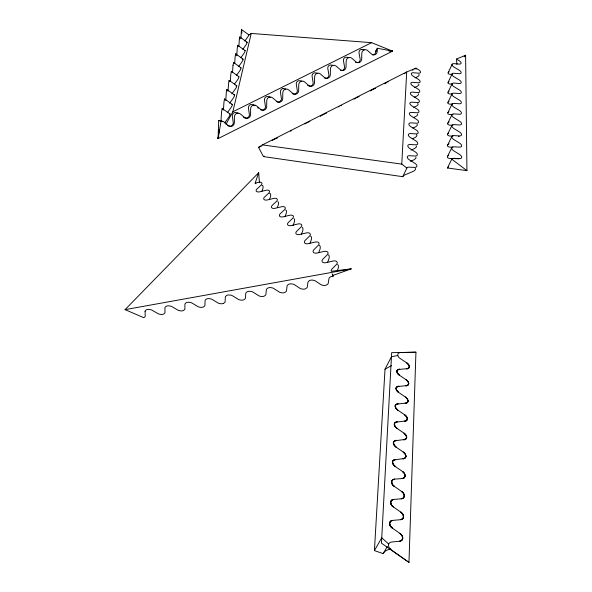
<?xml version="1.0" encoding="UTF-8"?>
<svg xmlns="http://www.w3.org/2000/svg" width="592" height="592" viewBox="0 0 592 592"><rect width="100%" height="100%" fill="white"/><g stroke="black" fill="none" stroke-linecap="round" stroke-linejoin="round"><path stroke-width="0.89" d="M388.988 51.119L392.577 51.141L377.319 48.248L377.252 51.304A3.656 3.419 -83.6 0 1 371.635 54.116L367.432 50.431A3.656 3.434 -83.7 0 0 361.801 53.243L361.69 59.089A3.663 3.441 -83.3 0 1 356.044 61.908L351.811 58.231A3.663 3.448 -83.4 0 0 346.15 61.057L346.046 66.911A3.663 3.456 -83 0 1 340.378 69.745L336.115 66.067A3.67 3.471 -83 0 0 330.417 68.909L330.329 74.77A3.67 3.478 -82.5 0 1 324.631 77.619L320.339 73.941A3.678 3.493 -82.6 0 0 314.618 76.797L314.53 82.665A3.678 3.5 -82.1 0 1 308.802 85.529L304.48 81.851A3.685 3.508 -82 0 0 298.731 84.723L298.657 90.606A3.685 3.515 -81.5 0 1 292.907 93.484L288.548 89.806A3.693 3.53 -81.4 0 0 282.776 92.692L282.71 98.583A3.693 3.537 -80.8 0 1 276.923 101.476L272.542 97.798A3.7 3.552 -80.7 0 0 266.733 100.692L266.681 106.597A3.7 3.559 -79.9 0 1 260.865 109.505L256.447 105.827A3.7 3.567 -79.7 0 0 250.616 108.743L250.571 114.656A3.707 3.574 -78.8 0 1 244.733 117.571L240.278 113.901A3.707 3.589 -78.6 0 0 234.417 116.824L234.38 122.744A3.715 3.596 -77.5 0 1 228.512 125.682L224.035 122.011A3.715 3.611 -77.1 0 0 221.016 121.301L218.685 120.613L218.078 138.602L392.577 51.141L371.598 42.668L251.23 33.441L248.485 35.172M408.968 562.4L415.939 352.181L391.667 352.662L381.455 543.182L408.968 562.4L391.371 549.975A5.816 4.137 33.2 0 1 388.507 545.077A5.816 4.137 33.2 0 1 391.741 541.998L399.57 541.243C404.092 540.97 403.137 534.887 399.889 533.377L392.378 528.116C389.151 526.628 388.248 520.59 392.74 520.383L400.436 519.702C404.884 519.487 403.936 513.53 400.747 512.08L393.354 506.93C390.18 505.494 389.292 499.589 393.702 499.433L401.287 498.819C405.661 498.664 404.721 492.825 401.583 491.434L394.309 486.387C391.186 485.018 390.298 479.224 394.642 479.12L402.101 478.573C406.408 478.469 405.476 472.749 402.397 471.41L395.227 466.474C382.713 454.634 415.636 463.728 403.182 451.985L396.115 447.145C383.816 435.542 416.198 444.629 403.944 433.122L396.98 428.379C384.881 417.012 416.738 426.085 404.684 414.807L397.824 410.16C385.917 399.023 417.264 408.066 405.409 397.017L398.638 392.452C386.931 381.537 417.774 390.557 406.105 379.716L399.437 375.247C387.908 364.539 418.278 373.53 406.785 362.903L400.207 358.515A4.965 3.108 28 0 1 397.72 354.719A4.965 3.108 28 0 1 400.481 352.58L415.939 352.181M406.845 168.024L401.768 164.11L406.704 71.965L416.006 68.154L418.603 69.738A3.737 1.791 24.1 0 1 420.52 72.12A3.737 1.791 24.1 0 1 418.47 73.156L413.371 72.749A3.759 1.813 24.1 0 0 411.299 73.793A3.759 1.813 24.1 0 0 413.209 76.198L418.218 79.254A3.781 1.828 24.1 0 1 420.15 81.681A3.781 1.828 24.1 0 1 418.078 82.739L412.927 82.355A3.796 1.85 24.1 0 0 410.833 83.428A3.796 1.85 24.1 0 0 412.765 85.877L417.826 88.97A3.818 1.872 24.2 0 1 419.772 91.442A3.818 1.872 24.2 0 1 417.686 92.537L412.469 92.16A3.841 1.894 24.2 0 0 410.352 93.27A3.841 1.894 24.2 0 0 412.306 95.756L417.427 98.901A3.863 1.909 24.3 0 1 419.395 101.41A3.863 1.909 24.3 0 1 417.279 102.542L412.01 102.187A3.885 1.931 24.3 0 0 409.871 103.326A3.885 1.931 24.3 0 0 411.84 105.857L417.012 109.046A3.9 1.954 24.4 0 1 419.003 111.599A3.9 1.954 24.4 0 1 416.864 112.761L411.536 112.421A3.922 1.976 24.4 0 0 409.368 113.597A3.922 1.976 24.4 0 0 411.366 116.18L416.59 119.414A3.944 1.998 24.5 0 1 418.603 122.011A3.944 1.998 24.5 0 1 416.435 123.21L411.055 122.892A3.966 2.02 24.5 0 0 408.865 124.098A3.966 2.02 24.5 0 0 410.878 126.725L416.161 130.003A3.989 2.042 24.6 0 1 418.196 132.66A3.989 2.042 24.6 0 1 416.006 133.896L410.559 133.585A4.011 2.065 24.7 0 0 408.339 134.835A4.011 2.065 24.7 0 0 410.374 137.514L415.725 140.837A4.033 2.087 24.8 0 1 417.782 143.538A4.033 2.087 24.8 0 1 415.562 144.811L410.056 144.529A4.063 2.109 24.8 0 0 407.814 145.817A4.063 2.109 24.8 0 0 409.871 148.54L415.273 151.915A4.085 2.131 24.9 0 1 417.353 154.667A4.085 2.131 24.9 0 1 415.11 155.985L409.538 155.718A4.107 2.161 24.9 0 0 407.266 157.043A4.107 2.161 24.9 0 0 409.346 159.825L414.814 163.251A4.129 2.183 25 0 1 416.916 166.056A4.129 2.183 25 0 1 414.644 167.41L409.005 167.166A4.151 2.205 25 0 0 406.845 168.024L402.767 176.682L263.425 156.584L258.563 147.341L262.441 144.899L406.704 71.965M390.698 548.569L386.998 550.19A7.2 5.395 -21.6 0 0 385.163 551.241L384.526 551.766A5.328 3.989 -21.6 0 0 383.194 553.609L374.425 550.612L385.015 369.201L391.445 356.695L397.809 355.518M223.443 110.038L223.88 103.252A4.603 0.459 -85.3 0 1 223.983 101.883L224.538 98.931L232.249 104.347M225.774 100.536L226.203 93.802A4.558 0.451 -85.3 0 1 226.314 92.456L226.854 89.54L234.484 94.927M228.053 91.227L228.482 84.545A4.514 0.444 -85.3 0 1 228.593 83.206L229.126 80.342L236.674 85.699M230.347 81.267L230.725 75.473A4.47 0.437 -85.4 0 1 230.828 74.148L231.354 71.329L238.82 76.649M232.538 72.32L232.915 66.578A4.433 0.422 -85.4 0 1 233.019 65.261M234.691 63.551L235.061 57.846A4.396 0.414 -85.4 0 1 235.165 56.543L235.675 53.813L242.986 59.074M236.748 55.752L237.17 49.291A4.351 0.407 -85.4 0 1 237.274 47.996L237.777 45.31L245.103 50.601M238.872 46.509L239.242 40.892A4.314 0.4 -85.5 0 1 239.346 39.612L239.834 36.963L247.086 42.217M240.9 38.221L241.27 32.656A4.277 0.392 -85.5 0 1 241.373 31.383L241.595 29.6L248.906 34.913A3.367 0.71 -54.6 0 1 247.567 37.222L244.799 41.048M233.019 65.261L233.64 62.745A4.433 0.429 -85.4 0 1 233.692 63.403M218.729 135.916L218.078 138.602L219.329 129.441M218.078 138.602L221.016 121.301M225.952 124.305L232.834 111.807L251.23 33.441M258.26 174.44L258.689 172.701L125.067 309.646L143.678 317.645A4.055 2.087 2.8 0 0 144.914 316.757L145.033 316.609A5.395 2.775 2.8 0 0 145.232 315.795L145.084 311.599M256.018 183.801L255.152 183.128L258.689 172.701L259.459 182.721M337.233 270.87L337.921 269.094A5.543 3.271 -63.4 0 0 338.365 267.554L338.395 265.845A3.67 2.168 -63.4 0 0 337.603 264.572M318.659 252.703L319.754 249.883A5.402 3.115 -63.1 0 0 320.191 248.388L320.242 246.731A3.582 2.065 -63.1 0 0 319.317 245.436M327.62 262.226L328.73 259.37A5.469 3.189 -63.3 0 0 329.167 257.853L329.204 256.173A3.626 2.116 -63.2 0 0 328.264 254.841M309.919 243.408L311 240.626A5.343 3.041 -63 0 0 311.436 239.146L311.488 237.518A3.537 2.02 -63 0 0 310.593 236.252M293.047 225.471L294.113 222.755A5.217 2.901 -62.8 0 0 294.542 221.319L294.601 219.743A3.456 1.924 -62.7 0 0 293.906 218.596M301.38 234.328L302.453 231.583A5.276 2.967 -62.9 0 0 302.889 230.125L302.949 228.527A3.5 1.968 -62.9 0 0 302.231 227.358M284.9 216.813L285.958 214.134A5.158 2.834 -62.7 0 0 286.387 212.72L286.454 211.166A3.419 1.88 -62.6 0 0 285.618 209.975M269.523 199.215L270.211 197.476A5.039 2.708 -62.5 0 0 270.633 196.093L270.707 194.59A3.337 1.798 -62.5 0 0 269.752 193.406L269.582 193.399M277.3 207.474L277.996 205.705A5.099 2.768 -62.6 0 0 278.418 204.314L278.492 202.782A3.374 1.835 -62.6 0 0 277.833 201.68M261.916 191.149L262.604 189.425A4.98 2.649 -62.4 0 0 263.018 188.064L263.1 186.576A3.3 1.754 -62.4 0 0 262.167 185.422L261.997 185.422M448.196 72.675L452.17 64.217M448.122 82.362L452.133 73.859M448.04 92.263L452.103 83.709M447.959 102.372L452.066 93.773M447.878 112.709L452.029 104.059M447.796 123.277L451.992 114.574M447.715 134.081L451.955 125.326M447.626 145.136L451.918 136.33M447.537 156.436L451.874 147.586M447.456 167.987L451.792 159.181A4.211 2.168 25.8 0 1 453.909 158.323L459.518 158.589A4.188 2.146 25.8 0 0 461.716 157.243A4.188 2.146 25.8 0 0 459.503 154.416L453.916 150.953A4.166 2.124 25.6 0 1 451.726 148.155A4.166 2.124 25.6 0 1 453.923 146.831L459.473 147.119A4.137 2.094 25.6 0 0 461.642 145.81A4.137 2.094 25.6 0 0 459.459 143.042L453.931 139.631A4.114 2.072 25.5 0 1 451.77 136.885A4.114 2.072 25.5 0 1 453.938 135.605L459.429 135.916A4.092 2.05 25.5 0 0 461.568 134.643A4.092 2.05 25.5 0 0 459.407 131.927L453.953 128.568A4.07 2.028 25.4 0 1 451.807 125.874A4.07 2.028 25.4 0 1 453.953 124.631L459.377 124.956A4.048 2.005 25.3 0 0 461.501 123.728A4.048 2.005 25.3 0 0 459.362 121.057L453.968 117.749A4.026 1.983 25.2 0 1 451.851 115.107A4.026 1.983 25.2 0 1 453.968 113.901L459.333 114.249A3.996 1.961 25.2 0 0 461.434 113.05A3.996 1.961 25.2 0 0 459.318 110.438L453.983 107.174A3.974 1.939 25.1 0 1 451.888 104.577A3.974 1.939 25.1 0 1 453.983 103.408L459.288 103.77A3.952 1.917 25.1 0 0 461.368 102.616A3.952 1.917 25.1 0 0 459.274 100.041L453.997 96.829A3.929 1.902 25 0 1 451.925 94.276A3.929 1.902 25 0 1 453.997 93.144L459.244 93.521A3.907 1.88 25 0 0 461.301 92.404A3.907 1.88 25 0 0 459.229 89.873L454.012 86.706A3.892 1.857 24.9 0 1 451.962 84.205A3.892 1.857 24.9 0 1 454.012 83.102L459.207 83.502A3.87 1.835 24.9 0 0 461.235 82.406A3.87 1.835 24.9 0 0 459.192 79.927L454.027 76.805A3.848 1.82 24.8 0 1 451.999 74.34A3.848 1.82 24.8 0 1 454.027 73.275L459.163 73.689A3.826 1.798 24.8 0 0 461.175 72.631A3.826 1.798 24.8 0 0 459.148 70.189L454.042 67.111A3.804 1.783 24.7 0 1 452.036 64.691A3.804 1.783 24.7 0 1 454.042 63.655L459.126 64.084A3.781 1.761 24.7 0 0 461.109 63.055A3.781 1.761 24.7 0 0 459.111 60.658L456.454 59.067L465.608 55.248L466.933 170.651L447.456 167.987A3.996 2.168 -15.8 0 1 448.381 166.922M374.425 550.612L381.751 537.788L388.707 544.085M383.202 553.609L387.331 546.468M372.56 54.841L372.834 54.834A3.019 2.627 3.9 0 0 374.958 53.887L375.668 52.377A4.558 3.959 3.8 0 0 375.646 51.201L377.319 48.248M242.809 49.351L245.599 45.488A3.397 0.725 -54.7 0 0 247.071 42.824A3.397 0.725 -54.7 0 0 246.524 42.328M240.781 57.809L243.593 53.916A3.434 0.74 -54.7 0 0 245.081 51.215A3.434 0.74 -54.7 0 0 244.533 50.697M238.709 66.43L241.551 62.5A3.463 0.755 -54.8 0 0 243.053 59.77A3.463 0.755 -54.8 0 0 242.505 59.23M236.6 75.221L239.464 71.255A3.493 0.77 -54.8 0 0 240.988 68.487A3.493 0.77 -54.8 0 0 240.441 67.925M234.447 84.182L237.34 80.186A3.53 0.784 -54.9 0 0 238.879 77.382A3.53 0.784 -54.9 0 0 238.332 76.79M231.842 93.899L235.179 89.288A3.559 0.799 -55 0 0 236.763 86.321A3.559 0.799 -55 0 0 235.964 85.981M229.6 103.23L232.967 98.583A3.596 0.814 -55.1 0 0 234.536 95.704A3.596 0.814 -55.1 0 0 233.988 95.053M227.313 112.746L230.71 108.055A3.633 0.836 -55.1 0 0 232.301 105.139A3.633 0.836 -55.1 0 0 231.753 104.458M229.97 113.953L222.178 108.506L221.608 111.511A4.647 0.474 -85.2 0 0 221.504 112.887L221.068 119.739A4.662 0.474 -85.2 0 1 220.957 121.108M280.593 101.091L281.37 99.537A4.625 4.085 -1.6 0 0 281.385 98.324L280.438 92.263A4.61 4.063 -1.1 0 1 280.445 91.057L281.052 89.71A3.056 2.694 -1.2 0 1 283.117 88.563M464.158 56.847L465.608 55.248M448.618 133.052L447.804 133.91A3.404 1.783 -15.8 0 0 447.915 135.339L449.032 135.879A5.136 2.686 -15.8 0 0 450.327 136.027L452.947 136.079M448.973 81.422L448.211 82.207A3.226 1.591 -15.8 0 0 448.307 83.487L449.372 83.946A4.869 2.405 -15.8 0 0 450.593 84.057L452.251 84.057M449.039 71.75L448.285 72.52A3.189 1.561 -15.8 0 0 448.381 73.771L449.432 74.222A4.817 2.353 -15.8 0 0 450.645 74.326L452.281 74.311M448.677 155.208L447.633 156.258A3.478 1.865 -15.8 0 0 447.744 157.753L448.891 158.33A5.254 2.812 -15.8 0 0 450.209 158.501L452.895 158.575M448.973 111.57L447.974 112.539A3.33 1.702 -15.8 0 0 448.077 113.908L449.173 114.419A5.025 2.568 -15.8 0 0 450.438 114.552L453.006 114.574M449.039 101.247L448.055 102.209A3.293 1.665 -15.8 0 0 448.159 103.548L449.239 104.044A4.973 2.509 -15.8 0 0 450.49 104.162L452.177 104.177M449.106 91.153L448.129 92.1A3.263 1.628 -15.8 0 0 448.233 93.41L449.306 93.884A4.921 2.457 -15.8 0 0 450.542 94.002L452.214 94.01M448.98 143.767L447.722 144.951A3.441 1.82 -15.8 0 0 447.826 146.416L448.965 146.979A5.195 2.745 -15.8 0 0 450.268 147.134L452.924 147.193M449.128 121.959L447.892 123.106A3.367 1.739 -15.8 0 0 447.996 124.505L449.106 125.03A5.084 2.627 -15.8 0 0 450.379 125.171L452.976 125.208M320.346 116.35L320.753 116.084M384.83 83.805L385.259 83.524M414.851 68.894L416.006 68.154L416.117 69.205M385.688 83.243L386.369 82.821M304.954 123.994L305.354 123.75M321.404 115.677L321.804 115.433M354.053 99.167L354.46 98.923M370.252 90.976L371.103 90.48M272.202 140.519L272.638 140.267M412.617 70.263L413.068 70.011M305.79 123.506L306.256 123.247M322.248 115.181L322.707 114.922M338.609 106.908L339.075 106.649M354.897 98.672L355.363 98.413M385.015 369.201L391.408 365.678M273.097 140.008L273.571 139.756M371.569 90.221L372.042 89.962M387.693 82.066L388.16 81.807M323.18 114.67L324.098 114.189M404.203 73.697L404.669 73.452M274.044 139.505L274.947 139.046M290.665 131.098L291.116 130.869M307.196 122.744L307.648 122.507M356.303 97.909L356.747 97.68M372.509 89.718L373.382 89.274M232.834 111.807L371.598 42.668M324.534 113.975L325.378 113.575M308.092 122.292L308.521 122.078M405.535 73.016L405.949 72.816M357.183 97.465L358.005 97.081M340.903 105.702L341.325 105.494M223.591 303.356L224.834 302.371A5.446 2.871 1 0 0 225.108 301.543L225.337 297.214A5.469 2.893 0.8 0 1 225.611 296.37L226.625 295.497A3.626 1.917 0.8 0 1 229.296 294.942L231.465 295.319A5.469 2.893 0.8 0 1 232.7 295.896L238.073 299.226A5.469 2.893 0.5 0 0 239.301 299.796L241.129 300.159A3.619 1.917 0.5 0 0 243.882 299.737L245.14 298.753A5.461 2.893 0.6 0 0 245.436 297.909L245.761 293.551A5.483 2.916 0.3 0 1 246.065 292.7L247.093 291.819A3.633 1.931 0.3 0 1 249.787 291.257L251.955 291.649A5.483 2.916 0.3 0 1 253.184 292.226L258.504 295.578A5.483 2.916 0 0 0 259.718 296.155L261.546 296.518A3.626 1.931 0 0 0 264.313 296.096L265.601 295.105A5.483 2.916 0.1 0 0 265.919 294.254L266.341 289.865A5.506 2.938 -0.2 0 1 266.659 289.007L267.717 288.119A3.648 1.946 -0.2 0 1 270.426 287.557L272.594 287.941A5.498 2.938 -0.2 0 1 273.815 288.526L279.076 291.908A5.498 2.938 -0.5 0 0 280.282 292.485L282.11 292.855A3.641 1.939 -0.5 0 0 284.9 292.433L286.21 291.427A5.498 2.938 -0.4 0 0 286.543 290.576L287.068 286.151A5.52 2.96 -0.7 0 1 287.409 285.285L288.489 284.389A3.663 1.961 -0.7 0 1 291.22 283.82L293.388 284.212A5.52 2.96 -0.7 0 1 294.594 284.804L299.796 288.208A5.52 2.96 -1 0 0 300.995 288.792L302.823 289.162A3.656 1.954 -1 0 0 305.627 288.741L306.967 287.727A5.52 2.96 -1 0 0 307.322 286.868L307.951 282.406A5.543 2.982 -1.2 0 1 308.306 281.54L309.409 280.638A3.67 1.976 -1.2 0 1 312.169 280.06L314.33 280.46A5.543 2.982 -1.2 0 1 315.529 281.052L320.672 284.486A5.543 2.982 -1.5 0 0 321.863 285.07L323.683 285.44A3.67 1.968 -1.5 0 0 326.51 285.018L327.879 283.997A5.543 2.982 -1.5 0 0 328.249 283.131L328.982 278.64A5.565 3.004 -1.8 0 1 329.359 277.759L330.491 276.849A3.678 1.983 -1.7 0 1 333.081 276.272L332.904 275.591M258.563 147.341L260.243 146.616M275.384 138.839L276.19 138.469M373.804 89.074L374.551 88.733M410.989 150.072L413.608 148.977A5.091 2.671 -16.8 0 0 414.903 148.311L416.043 147.319A3.389 1.783 -16.8 0 0 416.309 145.965M410.485 161.276L413.135 160.173A5.15 2.738 -16.8 0 0 414.444 159.492L415.599 158.478A3.426 1.82 -16.8 0 0 415.873 157.102M413.727 107.307L415.399 106.619A4.877 2.449 -16.7 0 0 416.642 105.99L417.737 105.058A3.249 1.628 -16.7 0 0 417.797 103.57L417.663 103.467M413.275 117.564L414.97 116.861A4.928 2.501 -16.7 0 0 416.22 116.224L417.323 115.277A3.286 1.665 -16.7 0 0 417.582 114.012M412.816 128.042L414.526 127.332A4.98 2.553 -16.7 0 0 415.791 126.688L416.909 125.726A3.315 1.702 -16.7 0 0 417.086 124.298M412.343 138.75L414.067 138.032A5.032 2.612 -16.8 0 0 415.347 137.381L416.479 136.397A3.352 1.739 -16.7 0 0 416.553 134.813L416.413 134.702M325.748 113.412L326.532 113.116M415.014 77.833C416.206 77.197 420.002 76.346 418.966 74.281M309.313 121.723L309.912 121.486M414.607 87.446L416.243 86.772A4.78 2.346 -16.6 0 0 417.456 86.158L418.522 85.263A3.182 1.561 -16.6 0 0 418.773 84.071M414.171 97.273L415.828 96.592A4.825 2.398 -16.7 0 0 417.049 95.971L418.137 95.053A3.212 1.598 -16.6 0 0 418.3 93.714M358.678 96.792L359.122 96.644M333.081 276.279L332.771 275.472L351.271 268.872L331.283 271.306A4.433 2.583 -19.5 0 1 332.112 268.886L336.33 264.594A4.403 2.546 -19.5 0 0 336.818 261.686A4.403 2.546 -19.5 0 0 332.985 261.065L326.229 262.619A4.381 2.516 -19.6 0 1 322.433 262.004A4.381 2.516 -19.6 0 1 322.943 259.111L327.139 254.908A4.351 2.486 -19.6 0 0 327.642 252.059A4.351 2.486 -19.6 0 0 323.868 251.459L317.208 252.999A4.329 2.457 -19.8 0 1 313.471 252.414A4.329 2.457 -19.8 0 1 314.004 249.587L318.17 245.451A4.299 2.427 -19.8 0 0 318.688 242.661A4.299 2.427 -19.8 0 0 314.981 242.091L308.402 243.623A4.277 2.398 -19.9 0 1 304.732 243.053A4.277 2.398 -19.9 0 1 305.28 240.285L309.416 236.223A4.248 2.368 -19.9 0 0 309.949 233.492A4.248 2.368 -19.9 0 0 306.301 232.945L299.811 234.462A4.225 2.338 -20.1 0 1 296.2 233.921A4.225 2.338 -20.1 0 1 296.762 231.206L300.869 227.217A4.196 2.309 -20.1 0 0 301.417 224.538A4.196 2.309 -20.1 0 0 297.828 224.013L291.427 225.522A4.174 2.287 -20.2 0 1 287.867 225.004A4.174 2.287 -20.2 0 1 288.445 222.348L292.522 218.426A4.144 2.257 -20.2 0 0 293.084 215.791A4.144 2.257 -20.2 0 0 289.555 215.296L283.235 216.79A4.122 2.235 -20.3 0 1 279.735 216.295A4.122 2.235 -20.3 0 1 280.319 213.69L284.375 209.834A4.1 2.205 -20.3 0 0 284.952 207.259A4.1 2.205 -20.3 0 0 281.474 206.778L275.228 208.266A4.077 2.183 -20.4 0 1 271.787 207.792A4.077 2.183 -20.4 0 1 272.387 205.232L276.412 201.443A4.055 2.153 -20.4 0 0 276.997 198.912A4.055 2.153 -20.4 0 0 273.578 198.453L267.414 199.933A4.033 2.131 -20.5 0 1 264.017 199.474A4.033 2.131 -20.5 0 1 264.631 196.966L268.627 193.236A4.003 2.102 -20.5 0 0 269.227 190.757A4.003 2.102 -20.5 0 0 265.86 190.321L259.77 191.786A3.989 2.079 -20.6 0 1 256.432 191.349A3.989 2.079 -20.6 0 1 257.046 188.885L261.02 185.222A3.959 2.057 -20.6 0 0 261.634 182.787A3.959 2.057 -20.6 0 0 258.312 182.366L255.152 183.128M276.812 138.225L277.374 138.084M375.106 88.519L375.676 88.437M126.103 309.431L125.067 309.646L351.271 268.872M260.717 146.505L261.309 146.402M283.117 88.571L285.011 88.785A4.61 4.063 -1.2 0 1 285.736 89.118M361.601 49.447L363.481 49.654A4.558 3.966 3.3 0 1 364.206 49.98M375.617 51.038L376.645 51.045M454.686 158.619L457.387 158.693A5.298 2.856 -15.7 0 1 458.719 158.856L458.948 158.93M356.739 62.604L357.287 62.611A3.027 2.634 3.1 0 0 359.418 61.664L360.143 60.14A4.566 3.981 3 0 0 360.128 58.963L359.048 53.051A4.558 3.966 3.4 0 1 359.026 51.874L359.596 50.557A3.019 2.627 3.3 0 1 361.601 49.439M390.735 50.993L392.577 51.141M262.441 144.899L401.768 164.11M340.578 70.337L341.673 70.426A3.034 2.649 2.3 0 0 343.811 69.471L344.544 67.947A4.581 4.003 2.2 0 0 344.529 66.755L343.478 60.813A4.566 3.981 2.6 0 1 343.464 59.629L344.041 58.312A3.027 2.642 2.5 0 1 346.054 57.187L347.941 57.402A4.566 3.989 2.5 0 1 348.666 57.727M293.247 94.01L294.35 94.098A3.056 2.694 -0.5 0 0 296.518 93.129L297.28 91.582A4.61 4.063 -0.6 0 0 297.288 90.376L296.311 84.345A4.603 4.04 -0.1 0 1 296.318 83.146L296.918 81.8A3.049 2.679 -0.2 0 1 298.967 80.667L300.854 80.882A4.603 4.048 -0.2 0 1 301.809 81.348M324.616 78.122L325.97 78.277A3.041 2.664 1.4 0 0 328.123 77.315L328.863 75.783A4.588 4.026 1.3 0 0 328.856 74.592L327.835 68.62A4.581 4.003 1.7 0 1 327.82 67.429L328.405 66.104A3.034 2.649 1.6 0 1 330.432 64.979L332.319 65.194A4.581 4.003 1.6 0 1 332.815 65.394M308.839 86.01L310.201 86.173A3.049 2.679 0.4 0 0 312.361 85.204L313.109 83.664A4.595 4.04 0.4 0 0 313.109 82.466L312.11 76.464A4.588 4.026 0.8 0 1 312.11 75.273L312.702 73.933A3.041 2.664 0.7 0 1 314.737 72.801L316.624 73.016A4.588 4.026 0.7 0 1 317.8 73.63M355.933 62.456L355.674 62.375A4.566 3.981 3.1 0 1 355.429 62.278M276.797 101.824L278.418 102.068A3.064 2.701 -1.5 0 0 280.601 101.091M459.081 136.441L458.637 136.308A5.18 2.723 -15.7 0 0 458.393 136.256M233.537 62.486L240.922 67.777M254.257 105.332L254.923 105.813M257.601 107.751L258.267 108.24M222.259 121.597L222.015 121.412A3.907 3.471 -5.5 0 0 218.677 120.561M239.834 36.963L239.93 37.237A4.322 0.4 -85.5 0 1 239.982 37.903L240.012 38.924M451.792 159.181L466.933 170.651M222.207 108.506L222.296 108.728A4.647 0.474 -85.2 0 1 222.355 109.224M224.568 98.931L224.657 99.16A4.603 0.459 -85.3 0 1 224.723 99.819M226.884 89.547L226.973 89.784A4.558 0.451 -85.3 0 1 227.032 90.443M229.156 80.349L229.237 80.593A4.521 0.444 -85.3 0 1 229.296 81.252L229.326 81.763M231.376 71.336L231.457 71.58A4.477 0.437 -85.3 0 1 231.502 71.935M235.697 53.828L235.779 54.079A4.396 0.414 -85.4 0 1 235.831 54.738L235.853 55.256M237.799 45.325L237.873 45.577A4.359 0.407 -85.4 0 1 237.91 45.932M332.171 273.807L332.771 275.472M456.454 59.067L456.972 64.373M241.595 29.6L241.847 33.048M402.76 176.682A3.937 2.131 -17 0 1 403.944 175.454L404.173 175.291A5.239 2.834 -17 0 1 405.498 174.61L412.646 171.621A5.202 2.797 -16.9 0 0 413.971 170.933L415.14 169.904A3.471 1.865 -16.9 0 0 415.332 168.343M264.091 155.985A3.626 1.828 -20.3 0 1 263.433 156.584M224.694 122.87A3.685 0.858 -55.3 0 1 224.975 122.463L228.408 117.727A3.67 0.851 -55.2 0 0 230.022 114.774A3.67 0.851 -55.2 0 0 229.474 114.064M227.572 125.482A4.655 4.137 -4.8 0 0 228.527 125.963L230.162 126.207A3.086 2.745 -4.8 0 0 232.375 125.215L233.174 123.639A4.662 4.137 -4.9 0 0 233.204 122.411L232.345 116.261A4.647 4.122 -4.3 0 1 232.367 115.033L233.004 113.664A3.078 2.731 -4.4 0 1 235.098 112.502L237 112.724A4.647 4.122 -4.4 0 1 238.169 113.353M243.519 117.246A4.647 4.122 -3.7 0 0 244.696 117.875L246.331 118.119A3.078 2.731 -3.7 0 0 248.529 117.135L249.321 115.566A4.647 4.122 -3.8 0 0 249.343 114.337L248.455 108.225A4.632 4.1 -3.2 0 1 248.477 107.004L249.099 105.642A3.071 2.716 -3.3 0 1 251.178 104.488L253.08 104.71A4.64 4.107 -3.3 0 1 253.813 105.043M260.288 109.616A4.632 4.1 -2.6 0 0 260.783 109.831L262.411 110.075A3.071 2.716 -2.6 0 0 264.602 109.098L265.386 107.529A4.632 4.1 -2.7 0 0 265.401 106.308L264.483 100.226A4.625 4.085 -2.1 0 1 264.498 99.012L265.12 97.658A3.064 2.701 -2.2 0 1 267.184 96.503L269.086 96.725A4.625 4.085 -2.2 0 1 270.255 97.347M292.722 93.862A4.61 4.063 -0.5 0 1 292.233 93.647M307.847 85.596A4.595 4.04 0.5 0 1 307.618 85.463M145.084 311.599A5.409 2.805 2.6 0 1 145.284 310.778L146.209 309.927A3.589 1.857 2.6 0 1 148.799 309.387L150.975 309.757A5.409 2.797 2.7 0 1 152.24 310.319L157.835 313.545A5.409 2.805 2.3 0 0 159.085 314.1L160.928 314.448A3.582 1.85 2.4 0 0 163.607 314.041L164.768 313.087A5.402 2.797 2.4 0 0 164.983 312.273L164.931 308.04A5.424 2.827 2.2 0 1 165.153 307.218L166.093 306.36A3.596 1.872 2.2 0 1 168.705 305.812L170.881 306.19A5.424 2.819 2.2 0 1 172.139 306.752L177.681 310.008A5.417 2.827 1.9 0 0 178.925 310.563L180.767 310.911A3.589 1.865 1.9 0 0 183.461 310.504L184.645 309.542A5.417 2.819 2 0 0 184.882 308.721L184.919 304.458A5.439 2.849 1.7 0 1 185.163 303.629L186.125 302.764A3.604 1.887 1.8 0 1 188.759 302.216L190.927 302.593A5.439 2.849 1.8 0 1 192.178 303.156L197.669 306.434A5.432 2.849 1.5 0 0 198.905 306.996L200.74 307.352A3.596 1.88 1.5 0 0 203.456 306.945L204.669 305.968A5.432 2.849 1.5 0 0 204.921 305.139L205.054 300.847A5.454 2.871 1.3 0 1 205.313 300.011L206.305 299.145A3.611 1.902 1.3 0 1 208.954 298.59L211.122 298.967A5.454 2.871 1.3 0 1 212.365 299.537L217.797 302.845A5.446 2.871 1 0 0 219.033 303.407L220.86 303.77A3.604 1.894 1 0 0 223.598 303.356M333.096 275.495A10.745 10.478 -87.2 0 1 332.97 274.954M402.745 538.195L401.835 540.281L399.57 541.243A5.765 4.07 32.9 0 0 402.745 538.202L402.012 535.634L399.889 533.377A5.765 4.07 32.9 0 1 402.745 538.202M404.358 496L403.478 497.946L401.287 498.819A5.572 3.833 31.5 0 0 404.358 496.007L403.648 493.58L401.583 491.434A5.572 3.833 31.5 0 1 404.358 496.007M403.559 516.764L402.671 518.784L400.436 519.702A5.668 3.952 32.2 0 0 403.559 516.772L402.849 514.278L400.747 512.08A5.668 3.952 32.2 0 1 403.559 516.772M405.128 475.857L404.269 477.744L402.101 478.573A5.483 3.722 30.9 0 0 405.128 475.864L404.432 473.504L402.397 471.41A5.483 3.722 30.9 0 1 405.128 475.864M405.875 456.314L405.032 458.141L402.9 458.933A5.395 3.619 30.4 0 0 405.875 456.321L405.187 454.027L403.182 451.985A5.395 3.619 30.4 0 1 405.875 456.321M406.6 437.347L405.764 439.116L403.67 439.871A5.313 3.515 29.9 0 0 406.6 437.355L405.92 435.12L403.944 433.122A5.313 3.515 29.9 0 1 406.6 437.355M407.303 418.929L406.489 420.638L404.425 421.363A5.232 3.419 29.4 0 0 407.303 418.936L406.637 416.761L404.684 414.807A5.232 3.419 29.4 0 1 407.303 418.936M389.64 522.773L390.269 525.874L392.378 528.116A5.72 4.011 32.4 0 1 389.566 523.35A5.72 4.011 32.4 0 1 392.74 520.383L390.483 521.3L389.64 522.773M408.658 383.646L407.858 385.251L405.86 385.91A5.076 3.234 28.6 0 0 408.658 383.646A5.076 3.234 28.6 0 0 406.105 379.716L408.006 381.588L408.658 383.646M407.992 401.036L407.185 402.693L405.15 403.389A5.15 3.323 29 0 0 407.992 401.036A5.15 3.323 29 0 0 405.409 397.017L407.333 398.927L407.992 401.036M390.653 501.735L391.275 504.739L393.354 506.93A5.624 3.9 31.8 0 1 390.579 502.29A5.624 3.9 31.8 0 1 393.702 499.433L391.49 500.314L390.653 501.735M409.301 366.737L408.517 368.291L406.541 368.927A5.002 3.145 28.2 0 0 409.301 366.737L408.658 364.731L406.785 362.903A5.002 3.145 28.2 0 1 409.301 366.737M391.645 481.34L392.252 484.256L394.309 486.387A5.528 3.781 31.1 0 1 391.571 481.873A5.528 3.781 31.1 0 1 394.642 479.12L392.459 479.964L391.645 481.34M392.6 461.553L393.199 464.387L395.227 466.474A5.439 3.67 30.5 0 1 392.526 462.071A5.439 3.67 30.5 0 1 395.552 459.422L393.399 460.221L392.6 461.553M393.525 442.35L394.124 445.11L396.115 447.145A5.358 3.567 30 0 1 393.458 442.853A5.358 3.567 30 0 1 396.433 440.3L394.316 441.062L393.525 442.35M395.301 405.601L395.885 408.214L397.824 410.16A5.195 3.374 29.1 0 1 395.234 406.082A5.195 3.374 29.1 0 1 398.12 403.7L396.07 404.403L395.301 405.601M394.427 423.709L395.019 426.388L396.98 428.379A5.269 3.471 29.5 0 1 394.361 424.198A5.269 3.471 29.5 0 1 397.291 421.733L395.204 422.466L394.427 423.709M396.152 388.012L396.729 390.55L398.638 392.452A5.113 3.278 28.7 0 1 396.085 388.478A5.113 3.278 28.7 0 1 398.934 386.176L396.906 386.85L396.152 388.012M396.98 370.91L397.55 373.382L399.437 375.247A5.039 3.189 28.3 0 1 396.914 371.362A5.039 3.189 28.3 0 1 399.718 369.142L397.72 369.785L396.98 370.91"/></g></svg>
